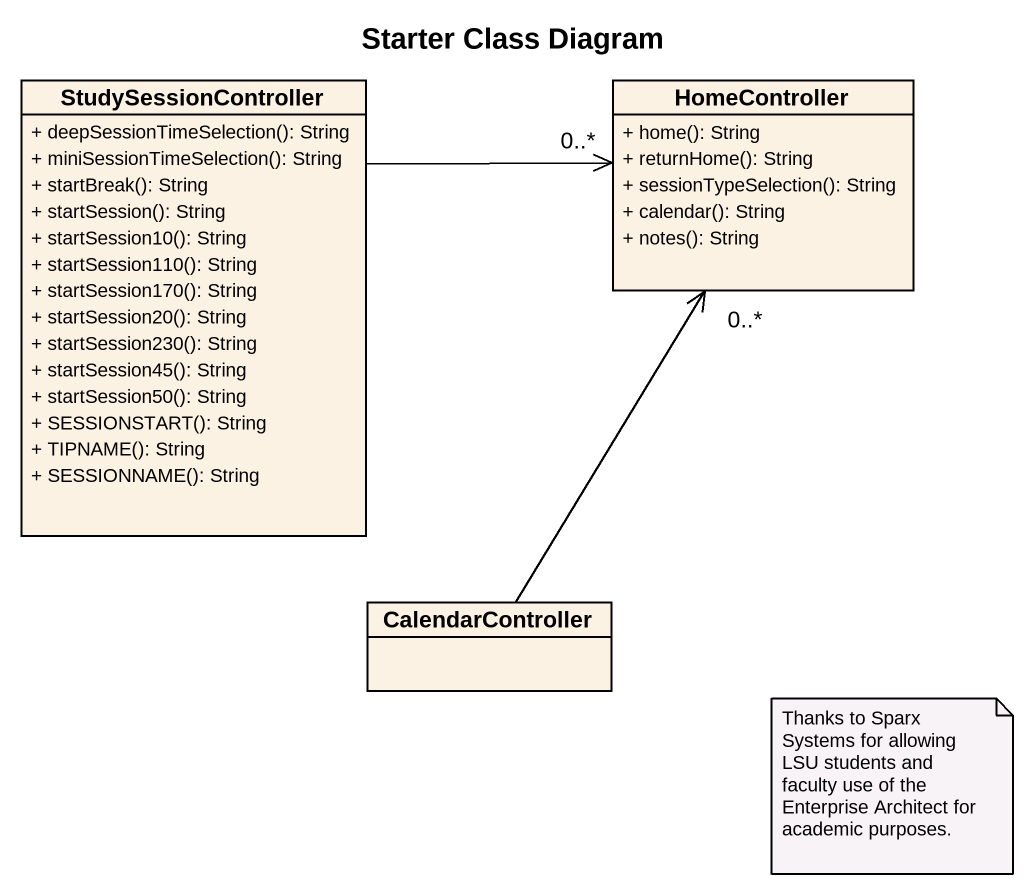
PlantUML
@startuml
title Starter Class Diagram
hide circle
hide empty members
skinparam classAttributeIconSize 0
class StudySessionController {
  + deepSessionTimeSelection(): String
  + miniSessionTimeSelection(): String
  + startBreak(): String
  + startSession(): String
  + startSession10(): String
  + startSession110(): String
  + startSession170(): String
  + startSession20(): String
  + startSession230(): String
  + startSession45(): String
  + startSession50(): String
  + SESSIONSTART(): String
  + TIPNAME(): String
  + SESSIONNAME(): String
}
class HomeController {
  + home(): String
  + returnHome(): String
  + sessionTypeSelection(): String
  + calendar(): String
  + notes(): String
}
class CalendarController
StudySessionController -right-> "0..*" HomeController
CalendarController -up-> "0..*" HomeController
note as N1
  Thanks to Sparx Systems for allowing LSU students and faculty use of the Enterprise Architect for academic purposes.
end note
@enduml
